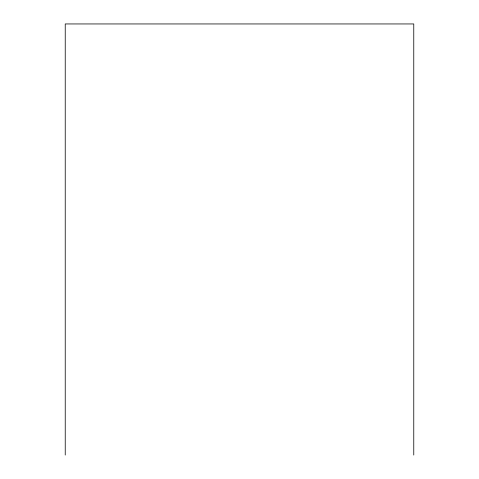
<?xml version="1.0" encoding="UTF-8"?>
<svg xmlns="http://www.w3.org/2000/svg" width="479" height="479" viewBox="0 0 479 479"><rect width="100%" height="100%" fill="white"/><g stroke="black" fill="none" stroke-linecap="round" stroke-linejoin="round"><path stroke-width="0.72" d="M413.766 455.05L413.766 23.95L65.234 23.95L65.234 455.05"/></g></svg>
